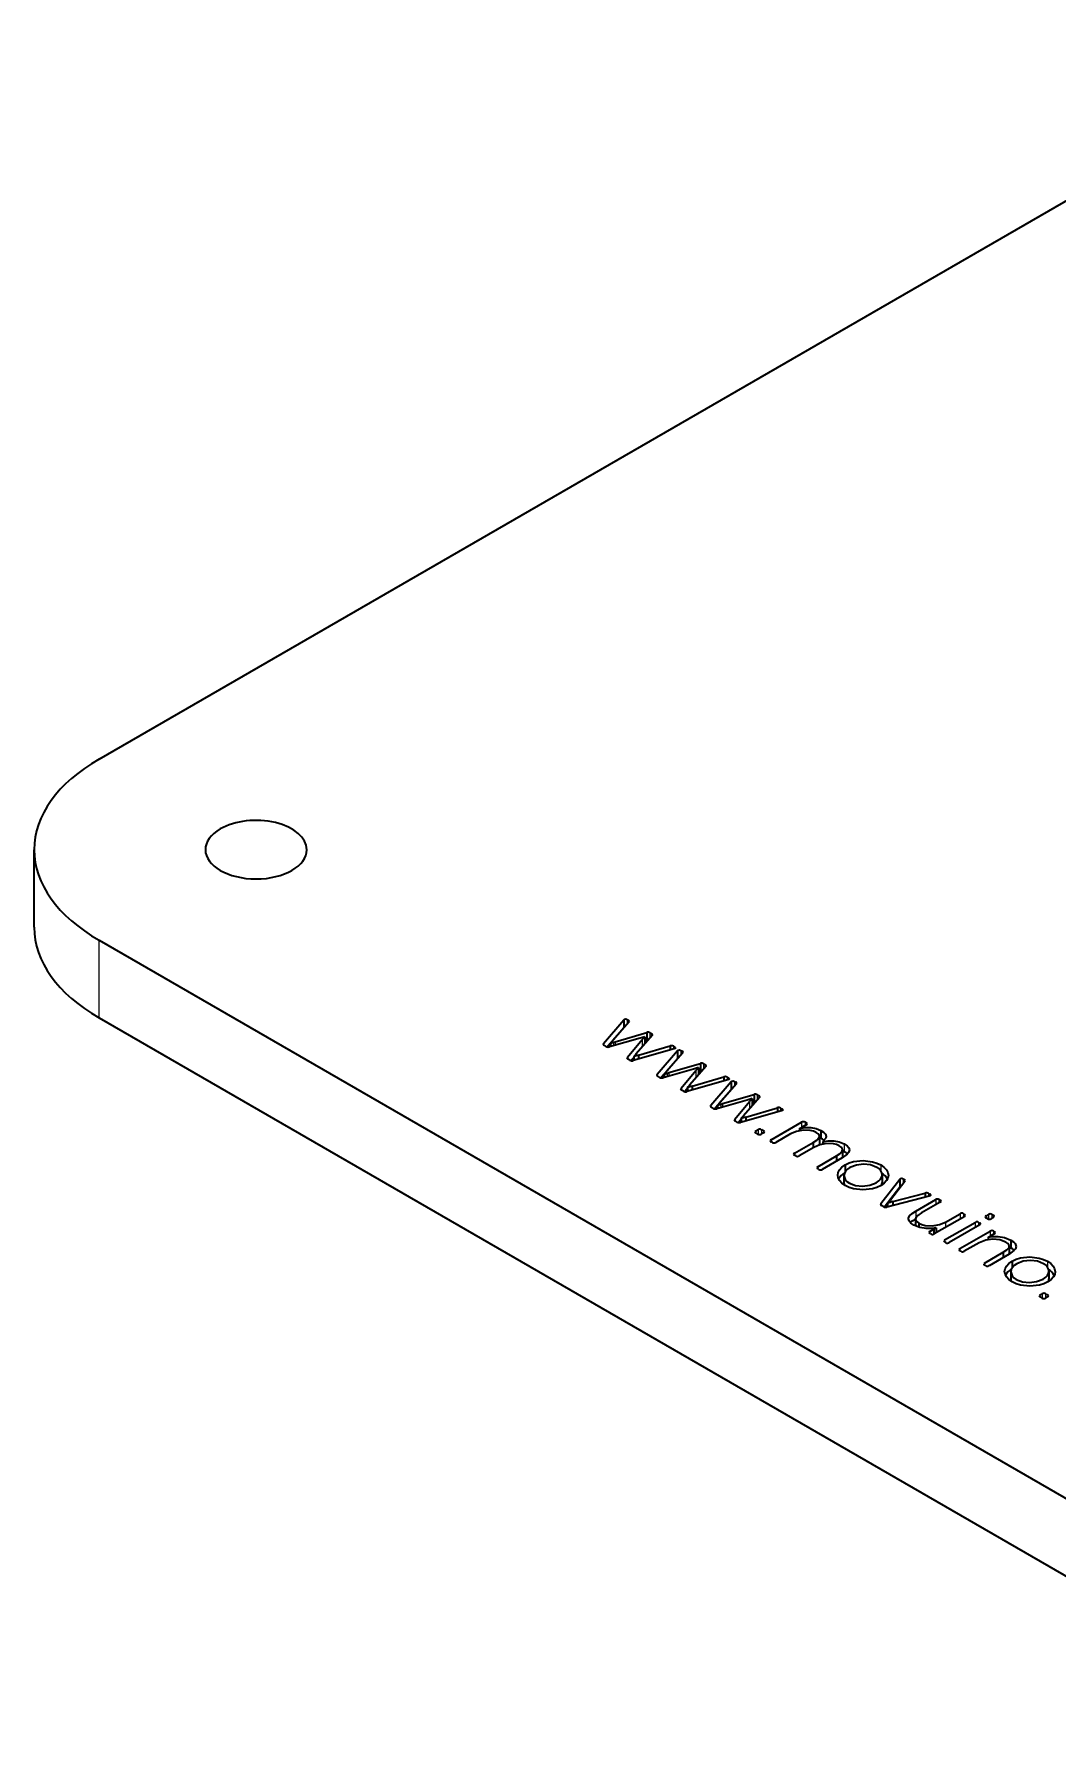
# Model space of a CAD drawing. Extents: x 319 to 941, y 145 to 775.
# Drawn here: x 732 to 764.3, y 530.9 to 584.8 of the extents above; entities that cross this region are included whole.
import ezdxf

# ---------------------------------------------------------------- set-up
doc = ezdxf.new("R2010")
doc.units = 0

msp = doc.modelspace()

# ---------------------------------------------------------------- linework, layer by layer
at = {"color": 7, "lineweight": 35}
for p, q in [((734.02, 561.949), (773.618, 584.811)), ((734.02, 556.233), (773.618, 533.372)), ((734.02, 553.784), (773.618, 530.922))]:
    msp.add_line(p, q, dxfattribs=at)
at = {"color": 7, "lineweight": 35, "ltscale": 0.061237}
msp.add_line((731.97, 556.642), (731.97, 559.091), dxfattribs=at)
at = {"color": 7, "lineweight": 13, "ltscale": 0.061237}
msp.add_line((734.02, 553.784), (734.02, 556.233), dxfattribs=at)
at = {"color": 7, "lineweight": 35, "ltscale": 0.024536}
for p, q in [((749.927, 552.983), (750.565, 553.729)), ((751.619, 552.006), (752.256, 552.752)), ((753.31, 551.029), (753.948, 551.775))]:
    msp.add_line(p, q, dxfattribs=at)
at = {"color": 7, "lineweight": 35, "ltscale": 0.014751}
for p, q in [((750.181, 553.035), (750.565, 553.484)), ((753.565, 551.082), (753.948, 551.53))]:
    msp.add_line(p, q, dxfattribs=at)
at = {"color": 7, "lineweight": 35, "ltscale": 0.019187}
msp.add_line((750.728, 553.651), (750.22, 553.076), dxfattribs=at)
at = {"color": 7, "lineweight": 35, "ltscale": 0.006123}
for p, q in [((750.565, 553.729), (750.565, 553.484)), ((752.256, 552.752), (752.256, 552.507)), ((752.981, 552.348), (752.981, 552.103)), ((753.948, 551.775), (753.948, 551.53)), ((754.673, 551.371), (754.673, 551.127)), ((756.785, 550.235), (756.785, 549.99)), ((756.734, 550.05), (756.734, 549.805)), ((757.463, 549.628), (757.463, 549.383)), ((758.712, 548.836), (758.712, 548.591)), ((759.27, 548.7), (759.27, 548.455)), ((762.724, 546.584), (762.724, 546.339)), ((762.77, 546.78), (762.77, 546.535)), ((763.974, 545.798), (763.974, 545.553))]:
    msp.add_line(p, q, dxfattribs=at)
at = {"color": 7, "lineweight": 35, "ltscale": 0.001287}
for p, q in [((750.669, 553.737), (750.713, 553.711)), ((752.129, 552.894), (752.173, 552.868)), ((752.36, 552.76), (752.405, 552.735)), ((755.512, 550.941), (755.557, 550.915))]:
    msp.add_line(p, q, dxfattribs=at)
at = {"color": 7, "lineweight": 13, "ltscale": 0.00383}
for p, q in [((750.669, 553.737), (750.669, 553.584)), ((752.36, 552.76), (752.36, 552.607))]:
    msp.add_line(p, q, dxfattribs=at)
at = {"color": 7, "lineweight": 13, "ltscale": 0.001923}
for p, q in [((750.713, 553.711), (750.713, 553.635)), ((752.405, 552.735), (752.405, 552.658)), ((754.097, 551.758), (754.097, 551.681))]:
    msp.add_line(p, q, dxfattribs=at)
at = {"color": 7, "lineweight": 13, "ltscale": 0.001222}
for p, q in [((749.927, 552.983), (749.927, 552.934)), ((751.619, 552.006), (751.619, 551.957)), ((753.31, 551.029), (753.31, 550.98))]:
    msp.add_line(p, q, dxfattribs=at)
at = {"color": 7, "lineweight": 35, "ltscale": 0.001906}
for p, q in [((750.01, 552.883), (749.944, 552.921)), ((751.702, 551.906), (751.636, 551.944)), ((753.393, 550.93), (753.327, 550.968))]:
    msp.add_line(p, q, dxfattribs=at)
at = {"color": 7, "lineweight": 35, "ltscale": 0.003734}
for p, q in [((750.041, 552.871), (750.138, 552.984)), ((753.424, 550.917), (753.521, 551.031))]:
    msp.add_line(p, q, dxfattribs=at)
at = {"color": 7, "lineweight": 35, "ltscale": 0.025004}
for p, q in [((751.077, 553.146), (750.114, 552.875)), ((752.768, 552.169), (751.806, 551.898)), ((754.46, 551.192), (753.497, 550.921))]:
    msp.add_line(p, q, dxfattribs=at)
at = {"color": 7, "lineweight": 35, "ltscale": 0.002961}
for p, q in [((750.22, 553.076), (750.138, 552.991)), ((751.912, 552.099), (751.829, 552.014))]:
    msp.add_line(p, q, dxfattribs=at)
at = {"color": 7, "lineweight": 35, "ltscale": 0.000119614}
for p, q in [((750.138, 552.991), (750.142, 552.989)), ((751.23, 553.19), (751.226, 553.192)), ((750.877, 552.564), (750.881, 552.562)), ((752.922, 552.213), (752.917, 552.216)), ((753.521, 551.038), (753.525, 551.035)), ((760.422, 547.164), (760.417, 547.166))]:
    msp.add_line(p, q, dxfattribs=at)
at = {"color": 7, "lineweight": 35, "ltscale": 0.002748}
for p, q in [((750.138, 552.991), (750.138, 552.881)), ((753.521, 551.038), (753.521, 550.928))]:
    msp.add_line(p, q, dxfattribs=at)
at = {"color": 7, "lineweight": 35, "ltscale": 0.002534}
for p, q in [((750.142, 552.989), (750.238, 553.02)), ((751.834, 552.012), (751.93, 552.043)), ((753.525, 551.035), (753.622, 551.067))]:
    msp.add_line(p, q, dxfattribs=at)
at = {"color": 7, "lineweight": 35, "ltscale": 0.00266}
for p, q in [((750.142, 552.989), (750.142, 552.882)), ((753.525, 551.035), (753.525, 550.929))]:
    msp.add_line(p, q, dxfattribs=at)
at = {"color": 7, "lineweight": 35, "ltscale": 0.001365}
msp.add_line((750.238, 553.02), (750.291, 553.035), dxfattribs=at)
at = {"color": 7, "lineweight": 13, "ltscale": 0.00276}
for p, q in [((750.238, 553.02), (750.238, 552.91)), ((753.622, 551.067), (753.622, 550.956))]:
    msp.add_line(p, q, dxfattribs=at)
at = {"color": 7, "lineweight": 35, "ltscale": 0.025994}
msp.add_line((750.291, 553.035), (751.289, 553.325), dxfattribs=at)
at = {"color": 7, "lineweight": 13, "ltscale": 0.002776}
for p, q in [((750.291, 553.035), (750.291, 552.924)), ((751.982, 552.059), (751.982, 551.948)), ((753.674, 551.082), (753.674, 550.971))]:
    msp.add_line(p, q, dxfattribs=at)
at = {"color": 7, "lineweight": 35, "ltscale": 0.018182}
msp.add_line((750.679, 552.548), (751.147, 553.105), dxfattribs=at)
at = {"color": 7, "lineweight": 35, "ltscale": 0.019103}
for p, q in [((751.459, 553.227), (750.958, 552.65)), ((754.843, 551.273), (754.341, 550.697))]:
    msp.add_line(p, q, dxfattribs=at)
at = {"color": 7, "lineweight": 35, "ltscale": 0.025971}
for p, q in [((751.028, 552.61), (752.025, 552.903)), ((752.72, 551.633), (753.716, 551.926)), ((754.411, 550.656), (755.408, 550.949))]:
    msp.add_line(p, q, dxfattribs=at)
at = {"color": 7, "lineweight": 35, "ltscale": 0.003899}
for p, q in [((751.226, 553.192), (751.077, 553.146)), ((752.917, 552.216), (752.768, 552.169)), ((754.609, 551.239), (754.46, 551.192))]:
    msp.add_line(p, q, dxfattribs=at)
at = {"color": 7, "lineweight": 13, "ltscale": 0.006123}
for p, q in [((751.147, 553.105), (751.147, 552.86)), ((752.839, 552.128), (752.839, 551.883)), ((754.53, 551.152), (754.53, 550.907))]:
    msp.add_line(p, q, dxfattribs=at)
at = {"color": 7, "lineweight": 35, "ltscale": 0.005678}
for p, q in [((751.23, 553.19), (751.23, 552.963)), ((752.922, 552.213), (752.922, 551.986))]:
    msp.add_line(p, q, dxfattribs=at)
at = {"color": 7, "lineweight": 35, "ltscale": 0.001547}
for p, q in [((751.23, 553.063), (751.289, 553.08)), ((754.613, 551.109), (754.673, 551.127))]:
    msp.add_line(p, q, dxfattribs=at)
at = {"color": 7, "lineweight": 35, "ltscale": 0.006125}
for p, q in [((751.289, 553.325), (751.289, 553.08)), ((757.51, 548.81), (757.51, 548.565)), ((762.772, 545.772), (762.772, 545.527))]:
    msp.add_line(p, q, dxfattribs=at)
at = {"color": 7, "lineweight": 35, "ltscale": 0.00147}
msp.add_line((751.391, 553.315), (751.442, 553.286), dxfattribs=at)
at = {"color": 7, "lineweight": 13, "ltscale": 0.004155}
for p, q in [((751.391, 553.315), (751.391, 553.149)), ((753.083, 552.338), (753.083, 552.172)), ((754.775, 551.362), (754.775, 551.195))]:
    msp.add_line(p, q, dxfattribs=at)
at = {"color": 7, "lineweight": 13, "ltscale": 0.001956}
for p, q in [((751.442, 553.286), (751.442, 553.207)), ((753.134, 552.309), (753.134, 552.231))]:
    msp.add_line(p, q, dxfattribs=at)
at = {"color": 7, "lineweight": 35, "ltscale": 0.00327}
for p, q in [((752.025, 552.903), (752.025, 552.772)), ((755.408, 550.949), (755.408, 550.819))]:
    msp.add_line(p, q, dxfattribs=at)
at = {"color": 7, "lineweight": 35, "ltscale": 0.001241}
msp.add_line((750.679, 552.548), (750.679, 552.499), dxfattribs=at)
at = {"color": 7, "lineweight": 35, "ltscale": 0.0019}
msp.add_line((750.76, 552.45), (750.694, 552.488), dxfattribs=at)
at = {"color": 7, "lineweight": 35, "ltscale": 0.003318}
for p, q in [((750.792, 552.437), (750.877, 552.539)), ((752.484, 551.46), (752.569, 551.562))]:
    msp.add_line(p, q, dxfattribs=at)
at = {"color": 7, "lineweight": 35, "ltscale": 0.033587}
for p, q in [((752.156, 552.81), (750.864, 552.441)), ((753.848, 551.833), (752.556, 551.465)), ((755.54, 550.856), (754.248, 550.488))]:
    msp.add_line(p, q, dxfattribs=at)
at = {"color": 7, "lineweight": 35, "ltscale": 0.001939}
msp.add_line((750.931, 552.62), (750.877, 552.564), dxfattribs=at)
at = {"color": 7, "lineweight": 35, "ltscale": 0.002977}
for p, q in [((750.877, 552.564), (750.877, 552.445)), ((754.261, 550.611), (754.261, 550.492))]:
    msp.add_line(p, q, dxfattribs=at)
at = {"color": 7, "lineweight": 35, "ltscale": 0.002888}
for p, q in [((750.881, 552.562), (750.881, 552.446)), ((754.265, 550.608), (754.265, 550.493))]:
    msp.add_line(p, q, dxfattribs=at)
at = {"color": 7, "lineweight": 35, "ltscale": 0.001007}
msp.add_line((750.958, 552.65), (750.931, 552.62), dxfattribs=at)
at = {"color": 7, "lineweight": 35, "ltscale": 0.00304}
for p, q in [((751.028, 552.61), (751.028, 552.488)), ((752.72, 551.633), (752.72, 551.511)), ((754.411, 550.656), (754.411, 550.535))]:
    msp.add_line(p, q, dxfattribs=at)
at = {"color": 7, "lineweight": 35, "ltscale": 0.01475}
msp.add_line((751.873, 552.058), (752.256, 552.507), dxfattribs=at)
at = {"color": 7, "lineweight": 35, "ltscale": 0.019186}
for p, q in [((752.42, 552.675), (751.912, 552.099)), ((754.112, 551.698), (753.604, 551.122))]:
    msp.add_line(p, q, dxfattribs=at)
at = {"color": 7, "lineweight": 13, "ltscale": 0.002309}
for p, q in [((752.129, 552.894), (752.129, 552.802)), ((755.512, 550.941), (755.512, 550.848))]:
    msp.add_line(p, q, dxfattribs=at)
at = {"color": 7, "lineweight": 13, "ltscale": 0.001314}
for p, q in [((752.173, 552.868), (752.173, 552.816)), ((753.865, 551.892), (753.865, 551.839)), ((755.557, 550.915), (755.557, 550.862))]:
    msp.add_line(p, q, dxfattribs=at)
at = {"color": 7, "lineweight": 35, "ltscale": 0.003733}
msp.add_line((751.732, 551.894), (751.829, 552.007), dxfattribs=at)
at = {"color": 7, "lineweight": 35, "ltscale": 0.00012038}
for p, q in [((751.829, 552.014), (751.834, 552.012)), ((752.569, 551.587), (752.573, 551.585)), ((754.613, 551.236), (754.609, 551.239))]:
    msp.add_line(p, q, dxfattribs=at)
at = {"color": 7, "lineweight": 35, "ltscale": 0.00275}
msp.add_line((751.829, 552.014), (751.829, 551.904), dxfattribs=at)
at = {"color": 7, "lineweight": 35, "ltscale": 0.002658}
msp.add_line((751.834, 552.012), (751.834, 551.906), dxfattribs=at)
at = {"color": 7, "lineweight": 35, "ltscale": 0.001366}
for p, q in [((751.93, 552.043), (751.982, 552.059)), ((753.622, 551.067), (753.674, 551.082))]:
    msp.add_line(p, q, dxfattribs=at)
at = {"color": 7, "lineweight": 13, "ltscale": 0.002762}
msp.add_line((751.93, 552.043), (751.93, 551.933), dxfattribs=at)
at = {"color": 7, "lineweight": 35, "ltscale": 0.025992}
for p, q in [((751.982, 552.059), (752.981, 552.348)), ((753.674, 551.082), (754.673, 551.371))]:
    msp.add_line(p, q, dxfattribs=at)
at = {"color": 7, "lineweight": 35, "ltscale": 0.018181}
for p, q in [((752.371, 551.571), (752.839, 552.128)), ((754.063, 550.595), (754.53, 551.152))]:
    msp.add_line(p, q, dxfattribs=at)
at = {"color": 7, "lineweight": 35, "ltscale": 0.019101}
msp.add_line((753.151, 552.25), (752.65, 551.673), dxfattribs=at)
at = {"color": 7, "lineweight": 35, "ltscale": 0.001548}
msp.add_line((752.922, 552.086), (752.981, 552.103), dxfattribs=at)
at = {"color": 7, "lineweight": 35, "ltscale": 0.001469}
for p, q in [((753.083, 552.338), (753.134, 552.309)), ((754.775, 551.362), (754.826, 551.332))]:
    msp.add_line(p, q, dxfattribs=at)
at = {"color": 7, "lineweight": 35, "ltscale": 0.003268}
msp.add_line((753.716, 551.926), (753.716, 551.795), dxfattribs=at)
at = {"color": 7, "lineweight": 35, "ltscale": 0.001288}
msp.add_line((753.821, 551.917), (753.865, 551.892), dxfattribs=at)
at = {"color": 7, "lineweight": 13, "ltscale": 0.00231}
for p, q in [((753.821, 551.917), (753.821, 551.825)), ((760.175, 548.249), (760.175, 548.156))]:
    msp.add_line(p, q, dxfattribs=at)
at = {"color": 7, "lineweight": 35, "ltscale": 0.001239}
for p, q in [((752.371, 551.571), (752.371, 551.522)), ((754.063, 550.595), (754.063, 550.545))]:
    msp.add_line(p, q, dxfattribs=at)
at = {"color": 7, "lineweight": 35, "ltscale": 0.001899}
for p, q in [((752.452, 551.473), (752.386, 551.511)), ((754.143, 550.497), (754.078, 550.535))]:
    msp.add_line(p, q, dxfattribs=at)
at = {"color": 7, "lineweight": 35, "ltscale": 0.001938}
for p, q in [((752.623, 551.643), (752.569, 551.587)), ((754.314, 550.667), (754.261, 550.611))]:
    msp.add_line(p, q, dxfattribs=at)
at = {"color": 7, "lineweight": 35, "ltscale": 0.002979}
msp.add_line((752.569, 551.587), (752.569, 551.468), dxfattribs=at)
at = {"color": 7, "lineweight": 35, "ltscale": 0.002887}
msp.add_line((752.573, 551.585), (752.573, 551.469), dxfattribs=at)
at = {"color": 7, "lineweight": 35, "ltscale": 0.00101}
msp.add_line((752.65, 551.673), (752.623, 551.643), dxfattribs=at)
at = {"color": 7, "lineweight": 35, "ltscale": 0.001286}
msp.add_line((754.052, 551.784), (754.097, 551.758), dxfattribs=at)
at = {"color": 7, "lineweight": 13, "ltscale": 0.003828}
msp.add_line((754.052, 551.784), (754.052, 551.631), dxfattribs=at)
at = {"color": 7, "lineweight": 13, "ltscale": 0.001958}
msp.add_line((754.826, 551.332), (754.826, 551.254), dxfattribs=at)
at = {"color": 7, "lineweight": 35, "ltscale": 0.002962}
msp.add_line((753.604, 551.122), (753.521, 551.038), dxfattribs=at)
at = {"color": 7, "lineweight": 35, "ltscale": 0.005676}
msp.add_line((754.613, 551.236), (754.613, 551.009), dxfattribs=at)
at = {"color": 7, "lineweight": 35, "ltscale": 0.003319}
msp.add_line((754.175, 550.484), (754.261, 550.586), dxfattribs=at)
at = {"color": 7, "lineweight": 35, "ltscale": 0.000118293}
msp.add_line((754.261, 550.611), (754.265, 550.608), dxfattribs=at)
at = {"color": 7, "lineweight": 35, "ltscale": 0.001008}
msp.add_line((754.341, 550.697), (754.314, 550.667), dxfattribs=at)
at = {"color": 7, "lineweight": 35, "ltscale": 0.002089}
for p, q in [((754.73, 550.219), (754.803, 550.261)), ((754.975, 550.161), (754.902, 550.12)), ((763.69, 545.046), (763.763, 545.088)), ((763.935, 544.989), (763.862, 544.947))]:
    msp.add_line(p, q, dxfattribs=at)
at = {"color": 7, "lineweight": 13, "ltscale": 0.001534}
for p, q in [((754.73, 550.219), (754.73, 550.158)), ((755.948, 549.516), (755.948, 549.455)), ((756.681, 549.093), (756.681, 549.032)), ((760.547, 548.034), (760.547, 547.973)), ((760.215, 547.052), (760.215, 546.991)), ((760.685, 546.781), (760.685, 546.72)), ((761.159, 546.508), (761.159, 546.446)), ((761.943, 546.055), (761.943, 545.993))]:
    msp.add_line(p, q, dxfattribs=at)
at = {"color": 7, "lineweight": 13, "ltscale": 0.003619}
for p, q in [((754.803, 550.261), (754.803, 550.116)), ((763.763, 545.088), (763.763, 544.943))]:
    msp.add_line(p, q, dxfattribs=at)
at = {"color": 7, "lineweight": 35, "ltscale": 0.002026}
msp.add_line((754.904, 550.261), (754.975, 550.22), dxfattribs=at)
at = {"color": 7, "lineweight": 13, "ltscale": 0.003503}
msp.add_line((754.904, 550.261), (754.904, 550.121), dxfattribs=at)
at = {"color": 7, "lineweight": 13, "ltscale": 0.001477}
for p, q in [((754.975, 550.22), (754.975, 550.161)), ((761.32, 547.587), (761.32, 547.528))]:
    msp.add_line(p, q, dxfattribs=at)
at = {"color": 7, "lineweight": 35, "ltscale": 0.027793}
msp.add_line((755.213, 549.941), (756.175, 550.497), dxfattribs=at)
at = {"color": 7, "lineweight": 35, "ltscale": 0.000127189}
for p, q in [((756.109, 550.304), (756.114, 550.301)), ((756.847, 549.891), (756.851, 549.888)), ((762.056, 546.871), (762.06, 546.868))]:
    msp.add_line(p, q, dxfattribs=at)
at = {"color": 7, "lineweight": 35, "ltscale": 0.001941}
msp.add_line((756.109, 550.304), (756.109, 550.226), dxfattribs=at)
at = {"color": 7, "lineweight": 35, "ltscale": 0.001857}
msp.add_line((756.114, 550.301), (756.114, 550.227), dxfattribs=at)
at = {"color": 7, "lineweight": 13, "ltscale": 0.004097}
for p, q in [((756.175, 550.497), (756.175, 550.333)), ((762.122, 547.063), (762.122, 546.899))]:
    msp.add_line(p, q, dxfattribs=at)
at = {"color": 7, "lineweight": 35, "ltscale": 0.003558}
for p, q in [((756.318, 550.414), (756.194, 550.343)), ((762.264, 546.981), (762.141, 546.91))]:
    msp.add_line(p, q, dxfattribs=at)
at = {"color": 7, "lineweight": 35, "ltscale": 0.001103}
msp.add_line((756.282, 550.497), (756.32, 550.474), dxfattribs=at)
at = {"color": 7, "lineweight": 13, "ltscale": 0.002574}
for p, q in [((756.282, 550.497), (756.282, 550.394)), ((762.228, 547.063), (762.228, 546.96))]:
    msp.add_line(p, q, dxfattribs=at)
at = {"color": 7, "lineweight": 13, "ltscale": 0.001471}
for p, q in [((756.32, 550.474), (756.32, 550.416)), ((762.226, 547.555), (762.226, 547.497)), ((761.794, 547.314), (761.794, 547.255)), ((762.266, 547.041), (762.266, 546.982))]:
    msp.add_line(p, q, dxfattribs=at)
at = {"color": 7, "lineweight": 35, "ltscale": 0.002024}
msp.add_line((754.798, 550.119), (754.728, 550.159), dxfattribs=at)
at = {"color": 7, "lineweight": 13, "ltscale": 0.001532}
for p, q in [((755.213, 549.941), (755.213, 549.879)), ((763.69, 545.046), (763.69, 544.985))]:
    msp.add_line(p, q, dxfattribs=at)
at = {"color": 7, "lineweight": 35, "ltscale": 0.001168}
for p, q in [((755.253, 549.856), (755.213, 549.879)), ((760.506, 548.057), (760.547, 548.034)), ((760.726, 546.697), (760.685, 546.72)), ((761.2, 546.423), (761.159, 546.446))]:
    msp.add_line(p, q, dxfattribs=at)
at = {"color": 7, "lineweight": 35, "ltscale": 0.013375}
for p, q in [((755.82, 550.125), (755.357, 549.857)), ((756.556, 549.7), (756.093, 549.433))]:
    msp.add_line(p, q, dxfattribs=at)
at = {"color": 7, "lineweight": 35, "ltscale": 0.017059}
msp.add_line((755.948, 549.516), (756.539, 549.857), dxfattribs=at)
at = {"color": 7, "lineweight": 35, "ltscale": 0.004176}
for p, q in [((756.539, 549.857), (756.539, 549.69)), ((757.272, 549.434), (757.272, 549.267))]:
    msp.add_line(p, q, dxfattribs=at)
at = {"color": 7, "lineweight": 35, "ltscale": 0.001441}
msp.add_line((756.734, 550.016), (756.785, 549.99), dxfattribs=at)
at = {"color": 7, "lineweight": 35, "ltscale": 0.002151}
msp.add_line((756.847, 549.891), (756.847, 549.804), dxfattribs=at)
at = {"color": 7, "lineweight": 35, "ltscale": 0.002068}
msp.add_line((756.851, 549.888), (756.851, 549.805), dxfattribs=at)
at = {"color": 7, "lineweight": 13, "ltscale": 0.006125}
msp.add_line((757.512, 549.816), (757.512, 549.571), dxfattribs=at)
at = {"color": 7, "lineweight": 35, "ltscale": 0.001159}
msp.add_line((755.988, 549.432), (755.948, 549.455), dxfattribs=at)
at = {"color": 7, "lineweight": 35, "ltscale": 0.01706}
msp.add_line((756.681, 549.093), (757.272, 549.434), dxfattribs=at)
at = {"color": 7, "lineweight": 35, "ltscale": 0.018101}
for p, q in [((757.453, 549.371), (756.826, 549.009)), ((762.715, 546.333), (762.088, 545.971))]:
    msp.add_line(p, q, dxfattribs=at)
at = {"color": 7, "lineweight": 35, "ltscale": 0.001391}
msp.add_line((757.463, 549.596), (757.512, 549.571), dxfattribs=at)
at = {"color": 7, "lineweight": 35, "ltscale": 0.000137405}
msp.add_line((757.463, 549.377), (757.463, 549.383), dxfattribs=at)
at = {"color": 7, "lineweight": 35, "ltscale": 0.005429}
for p, q in [((757.55, 549.153), (757.55, 548.936)), ((762.812, 546.115), (762.812, 545.898))]:
    msp.add_line(p, q, dxfattribs=at)
at = {"color": 7, "lineweight": 35, "ltscale": 0.000689105}
msp.add_line((757.681, 549.622), (757.678, 549.595), dxfattribs=at)
at = {"color": 7, "lineweight": 13, "ltscale": 0.004646}
for p, q in [((758.668, 549.148), (758.668, 548.962)), ((763.931, 546.11), (763.931, 545.924))]:
    msp.add_line(p, q, dxfattribs=at)
at = {"color": 7, "lineweight": 35, "ltscale": 0.001105}
for p, q in [((756.72, 549.009), (756.681, 549.031)), ((760.251, 546.97), (760.213, 546.992))]:
    msp.add_line(p, q, dxfattribs=at)
at = {"color": 7, "lineweight": 35, "ltscale": 0.024385}
msp.add_line((758.675, 547.927), (759.27, 548.7), dxfattribs=at)
at = {"color": 7, "lineweight": 35, "ltscale": 0.018719}
msp.add_line((759.434, 548.628), (758.974, 548.036), dxfattribs=at)
at = {"color": 7, "lineweight": 35, "ltscale": 0.001352}
msp.add_line((759.372, 548.712), (759.418, 548.685), dxfattribs=at)
at = {"color": 7, "lineweight": 13, "ltscale": 0.004109}
msp.add_line((759.372, 548.712), (759.372, 548.548), dxfattribs=at)
at = {"color": 7, "lineweight": 13, "ltscale": 0.001927}
msp.add_line((759.418, 548.685), (759.418, 548.608), dxfattribs=at)
at = {"color": 7, "lineweight": 35, "ltscale": 0.020017}
msp.add_line((758.781, 547.821), (759.27, 548.455), dxfattribs=at)
at = {"color": 7, "lineweight": 35, "ltscale": 0.034553}
msp.add_line((760.201, 548.163), (758.862, 547.819), dxfattribs=at)
at = {"color": 7, "lineweight": 35, "ltscale": 0.026412}
msp.add_line((759.053, 547.991), (760.075, 548.257), dxfattribs=at)
at = {"color": 7, "lineweight": 35, "ltscale": 0.018093}
msp.add_line((759.775, 547.694), (760.402, 548.056), dxfattribs=at)
at = {"color": 7, "lineweight": 35, "ltscale": 0.003165}
msp.add_line((760.075, 548.257), (760.075, 548.131), dxfattribs=at)
at = {"color": 7, "lineweight": 35, "ltscale": 0.001284}
msp.add_line((760.175, 548.249), (760.22, 548.223), dxfattribs=at)
at = {"color": 7, "lineweight": 13, "ltscale": 0.001349}
msp.add_line((760.22, 548.223), (760.22, 548.169), dxfattribs=at)
at = {"color": 7, "lineweight": 13, "ltscale": 0.004178}
for p, q in [((760.402, 548.056), (760.402, 547.889)), ((761.174, 547.611), (761.174, 547.444))]:
    msp.add_line(p, q, dxfattribs=at)
at = {"color": 7, "lineweight": 13, "ltscale": 0.002701}
msp.add_line((760.506, 548.057), (760.506, 547.949), dxfattribs=at)
at = {"color": 7, "lineweight": 35, "ltscale": 0.001083}
msp.add_line((758.675, 547.927), (758.675, 547.884), dxfattribs=at)
at = {"color": 7, "lineweight": 35, "ltscale": 0.002018}
msp.add_line((758.764, 547.829), (758.694, 547.869), dxfattribs=at)
at = {"color": 7, "lineweight": 35, "ltscale": 0.000126427}
msp.add_line((758.881, 547.941), (758.885, 547.938), dxfattribs=at)
at = {"color": 7, "lineweight": 35, "ltscale": 0.002916}
msp.add_line((758.881, 547.941), (758.881, 547.824), dxfattribs=at)
at = {"color": 7, "lineweight": 35, "ltscale": 0.002826}
msp.add_line((758.885, 547.938), (758.885, 547.825), dxfattribs=at)
at = {"color": 7, "lineweight": 35, "ltscale": 0.003067}
msp.add_line((759.053, 547.991), (759.053, 547.868), dxfattribs=at)
at = {"color": 7, "lineweight": 13, "ltscale": 0.005263}
msp.add_line((759.775, 547.694), (759.775, 547.484), dxfattribs=at)
at = {"color": 7, "lineweight": 35, "ltscale": 0.01699}
msp.add_line((760.547, 547.973), (759.958, 547.633), dxfattribs=at)
at = {"color": 7, "lineweight": 35, "ltscale": 0.027791}
for p, q in [((761.318, 547.527), (760.356, 546.971)), ((760.685, 546.781), (761.648, 547.337)), ((761.792, 547.254), (760.83, 546.698)), ((761.159, 546.508), (762.122, 547.063))]:
    msp.add_line(p, q, dxfattribs=at)
at = {"color": 7, "lineweight": 35, "ltscale": 0.013249}
msp.add_line((760.715, 547.346), (761.174, 547.611), dxfattribs=at)
at = {"color": 7, "lineweight": 35, "ltscale": 0.00116}
for p, q in [((761.28, 547.611), (761.32, 547.587)), ((761.982, 545.971), (761.941, 545.995))]:
    msp.add_line(p, q, dxfattribs=at)
at = {"color": 7, "lineweight": 13, "ltscale": 0.002638}
for p, q in [((761.28, 547.611), (761.28, 547.505)), ((761.754, 547.337), (761.754, 547.232))]:
    msp.add_line(p, q, dxfattribs=at)
at = {"color": 7, "lineweight": 35, "ltscale": 0.002208}
msp.add_line((761.992, 547.541), (762.068, 547.585), dxfattribs=at)
at = {"color": 7, "lineweight": 13, "ltscale": 0.001469}
msp.add_line((761.992, 547.541), (761.992, 547.482), dxfattribs=at)
at = {"color": 7, "lineweight": 13, "ltscale": 0.003601}
msp.add_line((762.068, 547.585), (762.068, 547.441), dxfattribs=at)
at = {"color": 7, "lineweight": 35, "ltscale": 0.001534}
msp.add_line((762.173, 547.586), (762.226, 547.555), dxfattribs=at)
at = {"color": 7, "lineweight": 13, "ltscale": 0.003001}
msp.add_line((762.173, 547.586), (762.173, 547.466), dxfattribs=at)
at = {"color": 7, "lineweight": 35, "ltscale": 0.005476}
msp.add_line((759.764, 547.443), (759.764, 547.224), dxfattribs=at)
at = {"color": 7, "lineweight": 35, "ltscale": 0.003351}
msp.add_line((759.873, 547.316), (759.873, 547.182), dxfattribs=at)
at = {"color": 7, "lineweight": 35, "ltscale": 0.003559}
msp.add_line((760.215, 547.052), (760.339, 547.124), dxfattribs=at)
at = {"color": 7, "lineweight": 35, "ltscale": 0.004013}
msp.add_line((760.339, 547.124), (760.339, 546.963), dxfattribs=at)
at = {"color": 7, "lineweight": 35, "ltscale": 0.003868}
msp.add_line((760.422, 547.164), (760.422, 547.009), dxfattribs=at)
at = {"color": 7, "lineweight": 13, "ltscale": 0.004176}
msp.add_line((760.715, 547.346), (760.715, 547.179), dxfattribs=at)
at = {"color": 7, "lineweight": 13, "ltscale": 0.00417}
msp.add_line((761.648, 547.337), (761.648, 547.17), dxfattribs=at)
at = {"color": 7, "lineweight": 35, "ltscale": 0.001167}
msp.add_line((761.754, 547.337), (761.794, 547.314), dxfattribs=at)
at = {"color": 7, "lineweight": 35, "ltscale": 0.001533}
msp.add_line((762.045, 547.451), (761.992, 547.482), dxfattribs=at)
at = {"color": 7, "lineweight": 35, "ltscale": 0.002209}
msp.add_line((762.224, 547.495), (762.147, 547.451), dxfattribs=at)
at = {"color": 7, "lineweight": 35, "ltscale": 0.001104}
msp.add_line((762.228, 547.063), (762.266, 547.041), dxfattribs=at)
at = {"color": 7, "lineweight": 35, "ltscale": 0.013558}
msp.add_line((761.773, 546.695), (761.304, 546.424), dxfattribs=at)
at = {"color": 7, "lineweight": 35, "ltscale": 0.001942}
msp.add_line((762.056, 546.871), (762.056, 546.793), dxfattribs=at)
at = {"color": 7, "lineweight": 35, "ltscale": 0.00186}
msp.add_line((762.06, 546.868), (762.06, 546.794), dxfattribs=at)
at = {"color": 7, "lineweight": 35, "ltscale": 0.001307}
msp.add_line((762.724, 546.56), (762.77, 546.535), dxfattribs=at)
at = {"color": 7, "lineweight": 35, "ltscale": 0.016997}
msp.add_line((761.943, 546.055), (762.532, 546.395), dxfattribs=at)
at = {"color": 7, "lineweight": 35, "ltscale": 0.004169}
msp.add_line((762.532, 546.395), (762.532, 546.228), dxfattribs=at)
at = {"color": 7, "lineweight": 35, "ltscale": 0.002025}
for p, q in [((763.758, 544.946), (763.688, 544.986)), ((763.864, 545.088), (763.935, 545.047))]:
    msp.add_line(p, q, dxfattribs=at)
at = {"color": 7, "lineweight": 13, "ltscale": 0.003502}
msp.add_line((763.864, 545.088), (763.864, 544.948), dxfattribs=at)
at = {"color": 7, "lineweight": 13, "ltscale": 0.001476}
msp.add_line((763.935, 545.047), (763.935, 544.988), dxfattribs=at)
at = {"color": 7, "lineweight": 35}
for points in [[(750.565, 553.729), (750.587, 553.746), (750.63, 553.752), (750.669, 553.737)], [(752.199, 552.84), (752.199, 552.836), (752.195, 552.829), (752.186, 552.822), (752.156, 552.81)], [(752.256, 552.752), (752.279, 552.769), (752.321, 552.775), (752.36, 552.76)], [(753.891, 551.863), (753.891, 551.86), (753.887, 551.853), (753.878, 551.846), (753.848, 551.833)], [(753.948, 551.775), (753.97, 551.792), (754.013, 551.799), (754.052, 551.784)], [(755.583, 550.887), (755.582, 550.883), (755.578, 550.876), (755.57, 550.869), (755.54, 550.856)], [(756.632, 550.172), (756.545, 550.21), (756.444, 550.235), (756.225, 550.242), (756.008, 550.202), (755.82, 550.125)], [(756.114, 550.301), (756.278, 550.327), (756.46, 550.325), (756.636, 550.294), (756.785, 550.235)], [(756.785, 550.235), (756.869, 550.178), (756.922, 550.122), (756.947, 550.048)], [(756.539, 549.857), (756.649, 549.928), (756.721, 550.005), (756.734, 550.05)], [(757.361, 549.751), (757.274, 549.789), (757.176, 549.813), (756.961, 549.82), (756.744, 549.779), (756.556, 549.7)], [(756.734, 550.05), (756.726, 550.086), (756.694, 550.128), (756.632, 550.172)], [(756.947, 550.048), (756.936, 549.997), (756.847, 549.891)], [(756.851, 549.888), (757.011, 549.91), (757.188, 549.907), (757.361, 549.877), (757.512, 549.816)], [(757.463, 549.628), (757.453, 549.668), (757.42, 549.709), (757.361, 549.751)], [(757.512, 549.816), (757.606, 549.751), (757.663, 549.686), (757.681, 549.622)], [(757.272, 549.434), (757.387, 549.51), (757.454, 549.588), (757.463, 549.628)], [(757.312, 548.825), (757.327, 548.912), (757.371, 548.998), (757.445, 549.079), (757.55, 549.153)], [(757.678, 549.595), (757.654, 549.54), (757.608, 549.484), (757.453, 549.371)], [(757.55, 549.153), (757.676, 549.213), (757.815, 549.254), (758.111, 549.286), (758.407, 549.25), (758.544, 549.207), (758.668, 549.148)], [(758.712, 548.836), (758.701, 548.9), (758.669, 548.961), (758.615, 549.02), (758.541, 549.072), (758.346, 549.148), (758.125, 549.172), (757.901, 549.146), (757.699, 549.067)], [(758.668, 549.148), (758.771, 549.076), (758.846, 548.997), (758.892, 548.912), (758.909, 548.819)], [(757.55, 548.5), (757.447, 548.572), (757.373, 548.652), (757.328, 548.737), (757.312, 548.825)], [(757.699, 549.067), (757.617, 549.01), (757.559, 548.948), (757.523, 548.883), (757.51, 548.81)], [(757.51, 548.81), (757.55, 548.688), (757.605, 548.628), (757.679, 548.575), (757.874, 548.501), (758.097, 548.478), (758.324, 548.506), (758.53, 548.587)], [(758.53, 548.587), (758.61, 548.643), (758.666, 548.704), (758.7, 548.768), (758.712, 548.836)], [(758.909, 548.819), (758.895, 548.735), (758.854, 548.654), (758.782, 548.574), (758.679, 548.501)], [(759.27, 548.7), (759.291, 548.719), (759.333, 548.726), (759.372, 548.712)], [(758.679, 548.501), (758.551, 548.441), (758.41, 548.398), (758.109, 548.364), (757.812, 548.398), (757.674, 548.441), (757.55, 548.5)], [(760.247, 548.193), (760.247, 548.19), (760.242, 548.182), (760.233, 548.175), (760.201, 548.163)], [(759.544, 547.447), (759.546, 547.466), (759.58, 547.539), (759.656, 547.615), (759.775, 547.694)], [(759.958, 547.633), (759.844, 547.558), (759.774, 547.482), (759.764, 547.443)], [(759.718, 547.249), (759.621, 547.316), (759.563, 547.382), (759.544, 547.447)], [(760.417, 547.166), (760.28, 547.145), (760.102, 547.143), (759.907, 547.173), (759.718, 547.249)], [(759.764, 547.443), (759.776, 547.402), (759.811, 547.36), (759.873, 547.316)], [(759.873, 547.316), (759.97, 547.271), (760.075, 547.243), (760.298, 547.228), (760.519, 547.265), (760.715, 547.346)], [(762.615, 546.713), (762.423, 546.786), (762.203, 546.807), (761.979, 546.777), (761.773, 546.695)], [(762.06, 546.868), (762.193, 546.889), (762.373, 546.89), (762.573, 546.859), (762.77, 546.78)], [(762.532, 546.395), (762.646, 546.469), (762.699, 546.52), (762.715, 546.546), (762.724, 546.584)], [(762.724, 546.584), (762.713, 546.627), (762.677, 546.669), (762.615, 546.713)], [(762.942, 546.58), (762.917, 546.501), (762.871, 546.446), (762.715, 546.333)], [(762.77, 546.78), (762.855, 546.723), (762.91, 546.667), (762.942, 546.58)], [(762.574, 545.787), (762.589, 545.874), (762.633, 545.96), (762.707, 546.041), (762.812, 546.115)], [(762.961, 546.029), (762.879, 545.972), (762.821, 545.91), (762.786, 545.845), (762.772, 545.772)], [(762.812, 546.115), (762.938, 546.175), (763.077, 546.216), (763.374, 546.247), (763.669, 546.212), (763.806, 546.169), (763.931, 546.11)], [(763.974, 545.798), (763.964, 545.861), (763.932, 545.923), (763.877, 545.982), (763.803, 546.034), (763.608, 546.109), (763.388, 546.134), (763.163, 546.108), (762.961, 546.029)], [(763.931, 546.11), (764.033, 546.038), (764.108, 545.958), (764.154, 545.874), (764.171, 545.781)], [(762.812, 545.462), (762.71, 545.534), (762.635, 545.614), (762.59, 545.699), (762.574, 545.787)], [(762.772, 545.772), (762.812, 545.65), (762.867, 545.59), (762.942, 545.537), (763.136, 545.463), (763.359, 545.44), (763.586, 545.468), (763.792, 545.549)], [(763.941, 545.463), (763.813, 545.403), (763.672, 545.36), (763.372, 545.326), (763.074, 545.36), (762.937, 545.403), (762.812, 545.462)], [(763.792, 545.549), (763.872, 545.605), (763.928, 545.666), (763.962, 545.73), (763.974, 545.798)], [(764.171, 545.781), (764.157, 545.697), (764.116, 545.616), (764.044, 545.536), (763.941, 545.463)]]:
    msp.add_lwpolyline(points, dxfattribs=at)
for centre, radius, start, end in [((750.622, 553.432), 0.0774, 106.9564, 137.9842), ((750.698, 553.669), 0.0447, 10.8262, 69.8482), ((750.702, 553.681), 0.0389, 311.0961, 354.7024), ((749.956, 552.954), 0.0404, 135.0397, 175.6652), ((749.96, 552.965), 0.046, 190.1243, 249.6768), ((751.656, 552.695), 0.654, 130.745, 141.1361), ((751.33, 553.209), 0.123, 59.921, 109.3854), ((751.332, 552.95), 0.137, 87.5875, 108.0121), ((751.427, 553.242), 0.0458, 11.4296, 70.0802), ((751.434, 553.254), 0.0367, 312.246, 355.2497), ((752.068, 552.786), 0.124, 60.5407, 110.3691), ((750.071, 552.991), 0.124, 240.5599, 290.5064), ((750.705, 552.519), 0.0389, 131.0961, 174.7024), ((750.71, 552.531), 0.0447, 190.8262, 249.8482), ((750.821, 552.558), 0.124, 240.5407, 290.3691), ((751.352, 551.363), 1.288, 104.5903, 111.4551), ((752.159, 552.827), 0.0426, 17.7397, 71.2585), ((752.314, 552.455), 0.0774, 106.9564, 137.9842), ((752.389, 552.692), 0.0447, 10.8262, 69.8482), ((752.394, 552.704), 0.0389, 311.0961, 354.7024), ((751.647, 551.977), 0.0404, 135.0397, 175.6652), ((751.652, 551.988), 0.046, 190.1243, 249.6768), ((751.762, 552.014), 0.124, 240.5599, 290.5064), ((753.348, 551.718), 0.654, 130.745, 141.1361), ((753.022, 552.232), 0.123, 59.921, 109.3854), ((753.023, 551.973), 0.137, 87.5875, 108.0121), ((753.118, 552.265), 0.0458, 11.4296, 70.0802), ((753.126, 552.277), 0.0367, 312.246, 355.2497), ((753.76, 551.809), 0.124, 60.5407, 110.3691), ((753.851, 551.851), 0.0426, 17.7397, 71.2585), ((752.397, 551.542), 0.0389, 131.0961, 174.7024), ((752.402, 551.554), 0.0447, 190.8262, 249.8482), ((752.513, 551.581), 0.124, 240.5407, 290.3691), ((753.044, 550.386), 1.288, 104.5903, 111.4551), ((754.006, 551.478), 0.0774, 106.9564, 137.9842), ((754.081, 551.715), 0.0447, 10.8262, 69.8482), ((754.086, 551.727), 0.0389, 311.0961, 354.7024), ((754.713, 551.255), 0.123, 59.921, 109.3854), ((754.81, 551.289), 0.0458, 11.4296, 70.0802), ((754.818, 551.301), 0.0367, 312.246, 355.2497), ((753.344, 551.012), 0.046, 190.1243, 249.6768), ((753.339, 551.001), 0.0404, 135.0397, 175.6652), ((753.454, 551.037), 0.124, 240.5599, 290.5064), ((755.04, 550.741), 0.654, 130.745, 141.1361), ((754.715, 550.996), 0.137, 87.5875, 108.0121), ((755.451, 550.833), 0.124, 60.5407, 110.3691), ((755.543, 550.874), 0.0426, 17.7397, 71.2585), ((754.093, 550.577), 0.0447, 190.8262, 249.8482), ((754.088, 550.565), 0.0389, 131.0961, 174.7024), ((754.204, 550.605), 0.124, 240.5407, 290.3691), ((754.736, 549.409), 1.288, 104.5903, 111.4551), ((754.745, 550.177), 0.0436, 109.1489, 165.342), ((754.854, 550.18), 0.095, 57.6791, 122.3209), ((754.961, 550.181), 0.0413, 14.3488, 70.7294), ((755.964, 550.73), 0.45, 288.7986, 300.7343), ((756.228, 550.413), 0.0985, 57.4457, 122.5543), ((756.303, 550.457), 0.0438, 289.026, 345.019), ((756.306, 550.436), 0.0402, 13.8451, 70.716), ((754.742, 550.197), 0.04, 193.5206, 250.5864), ((754.849, 550.201), 0.0972, 238.3839, 303.0828), ((754.961, 550.201), 0.0407, 289.2041, 346.0486), ((755.227, 549.9), 0.0428, 109.2417, 165.6082), ((755.227, 549.92), 0.0427, 194.1254, 250.8519), ((755.304, 549.939), 0.0971, 238.5206, 303.1327), ((756.646, 549.805), 0.0877, 339.5386, 359.6084), ((756.511, 549.496), 0.566, 48.9897, 60.9745), ((755.962, 549.475), 0.0425, 109.2046, 166.0381), ((755.962, 549.496), 0.043, 194.3429, 250.7317), ((756.039, 549.514), 0.0972, 238.3839, 303.0828), ((757.232, 549.064), 0.579, 48.1341, 61.0534), ((756.695, 549.052), 0.0425, 109.2046, 166.0381), ((756.696, 549.073), 0.043, 194.3429, 250.7317), ((756.773, 549.093), 0.0991, 237.6758, 302.3242), ((757.764, 548.476), 0.481, 119.3898, 151.7151), ((758.504, 548.592), 0.208, 337.026, 359.663), ((758.456, 548.468), 0.482, 28.4192, 58.6401), ((759.403, 548.644), 0.0432, 10.6548, 69.8016), ((759.408, 548.655), 0.0371, 312.3991, 355.1609), ((757.708, 548.565), 0.197, 179.9718, 192.5744), ((759.324, 548.414), 0.0678, 93.0203, 143.0652), ((760.116, 548.145), 0.119, 60.5564, 110.0609), ((760.205, 548.179), 0.0457, 18.7696, 71.3624), ((760.456, 547.975), 0.0969, 58.2688, 123.1987), ((758.702, 547.902), 0.0367, 137.7901, 176.4508), ((758.71, 547.913), 0.0459, 190.6127, 249.8678), ((758.823, 547.932), 0.119, 239.914, 288.9199), ((758.295, 548.604), 0.885, 311.4656, 320.1347), ((759.373, 546.68), 1.35, 103.7317, 111.2039), ((760.533, 547.993), 0.0428, 14.3918, 70.7583), ((760.533, 548.014), 0.0427, 289.1481, 345.8746), ((761.227, 547.527), 0.0989, 57.4327, 122.3875), ((761.304, 547.569), 0.0436, 289.0781, 345.1943), ((761.307, 547.549), 0.0404, 13.7973, 70.6844), ((762.006, 547.502), 0.0407, 109.2041, 166.0486), ((762.006, 547.521), 0.0413, 194.3488, 250.7294), ((762.122, 547.504), 0.0969, 58.2688, 123.1987), ((762.209, 547.537), 0.0437, 289.0864, 345.186), ((762.212, 547.517), 0.0401, 13.6815, 70.6487), ((760.154, 546.749), 0.796, 119.3301, 133.3701), ((760.23, 547.01), 0.0436, 109.1489, 165.342), ((760.227, 547.031), 0.04, 193.5206, 250.5864), ((760.302, 547.053), 0.0972, 238.3839, 303.0828), ((760.552, 546.791), 0.395, 109.362, 122.7696), ((761.701, 547.254), 0.0985, 57.4457, 122.5543), ((761.778, 547.296), 0.0437, 289.0864, 345.186), ((761.781, 547.275), 0.0401, 13.6815, 70.6487), ((762.096, 547.532), 0.095, 237.6791, 302.3209), ((762.175, 546.98), 0.0985, 57.4457, 122.5543), ((762.25, 547.023), 0.0438, 289.026, 345.019), ((762.253, 547.003), 0.0402, 13.8451, 70.716), ((760.699, 546.74), 0.0428, 109.2417, 165.6082), ((760.699, 546.761), 0.0427, 194.1254, 250.8519), ((760.776, 546.779), 0.0971, 238.5206, 303.1327), ((761.173, 546.466), 0.0428, 109.2417, 165.6082), ((761.173, 546.487), 0.0427, 194.1254, 250.8519), ((761.911, 547.297), 0.45, 288.7986, 300.7343), ((762.496, 546.035), 0.57, 47.5074, 61.2498), ((761.25, 546.506), 0.0971, 238.5206, 303.1327), ((761.958, 546.013), 0.0435, 109.1405, 165.3504), ((761.955, 546.033), 0.0403, 193.6365, 250.6226), ((762.035, 546.055), 0.0988, 237.5607, 302.4394), ((763.026, 545.438), 0.481, 119.3898, 151.7151), ((762.97, 545.527), 0.197, 179.9718, 192.5744), ((763.766, 545.554), 0.208, 337.026, 359.663), ((763.718, 545.43), 0.482, 28.4192, 58.6401), ((763.705, 545.004), 0.0436, 109.1489, 165.342), ((763.701, 545.024), 0.04, 193.5206, 250.5864), ((763.809, 545.029), 0.0972, 238.3839, 303.0828), ((763.813, 545.007), 0.095, 57.6791, 122.3209), ((763.921, 545.008), 0.0413, 14.3488, 70.7294), ((763.921, 545.028), 0.0407, 289.2041, 346.0486)]:
    msp.add_arc(centre, radius, start, end, dxfattribs=at)
for centre, major_axis, start_param, end_param in [((738.97, 559.091), (7, 0), 2.356194, 3.141593), ((738.97, 559.091), (1.6, 0), 6.283185, 8.63938), ((738.97, 559.091), (1.6, 0), 2.356194, 3.141593), ((738.97, 559.091), (7, 0), 3.141593, 3.926991), ((738.97, 559.091), (1.6, 0), 3.141593, 6.283185), ((738.97, 556.642), (7, 0), 3.141593, 3.926991)]:
    msp.add_ellipse(centre, major_axis=major_axis, ratio=0.57735, start_param=start_param, end_param=end_param, dxfattribs=at)

doc.saveas('drawing.dxf')
